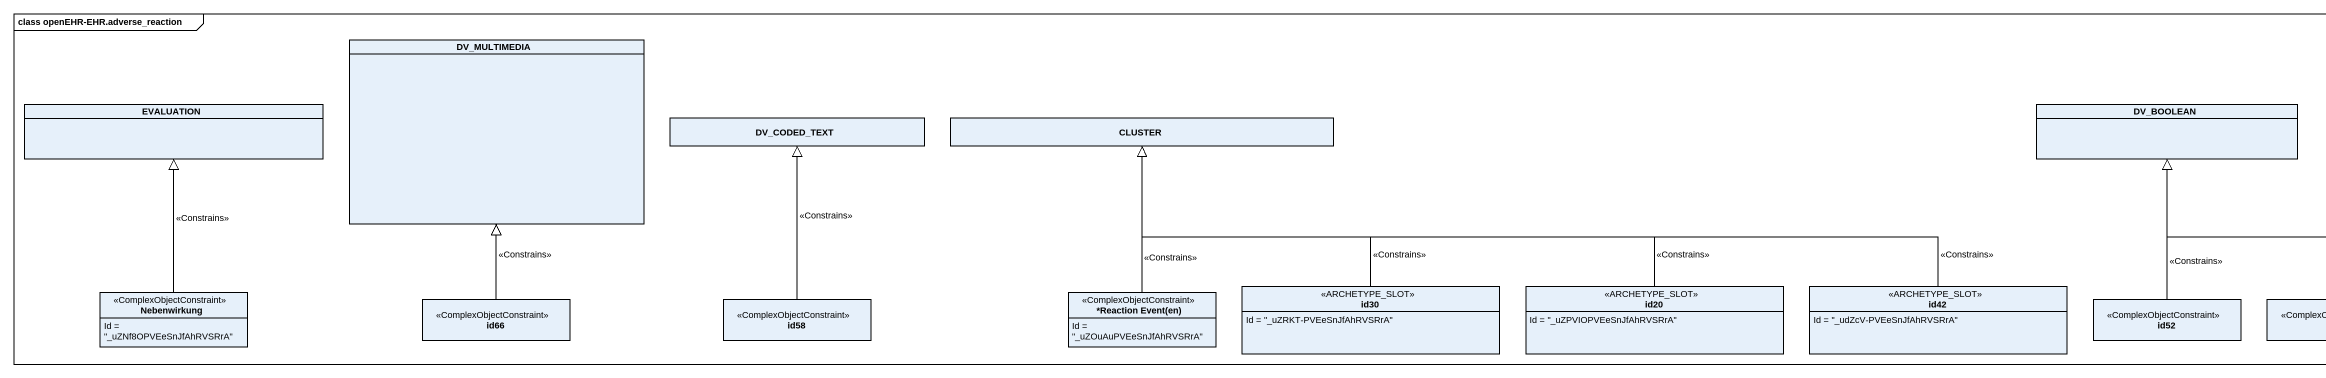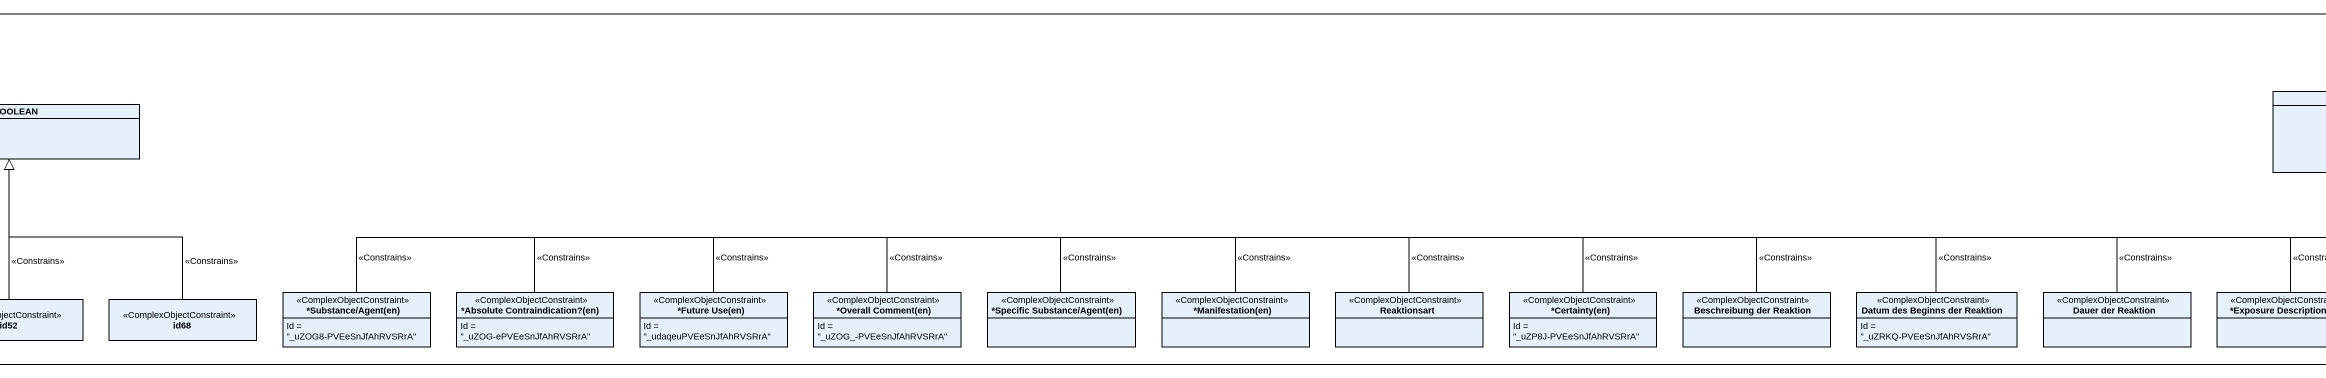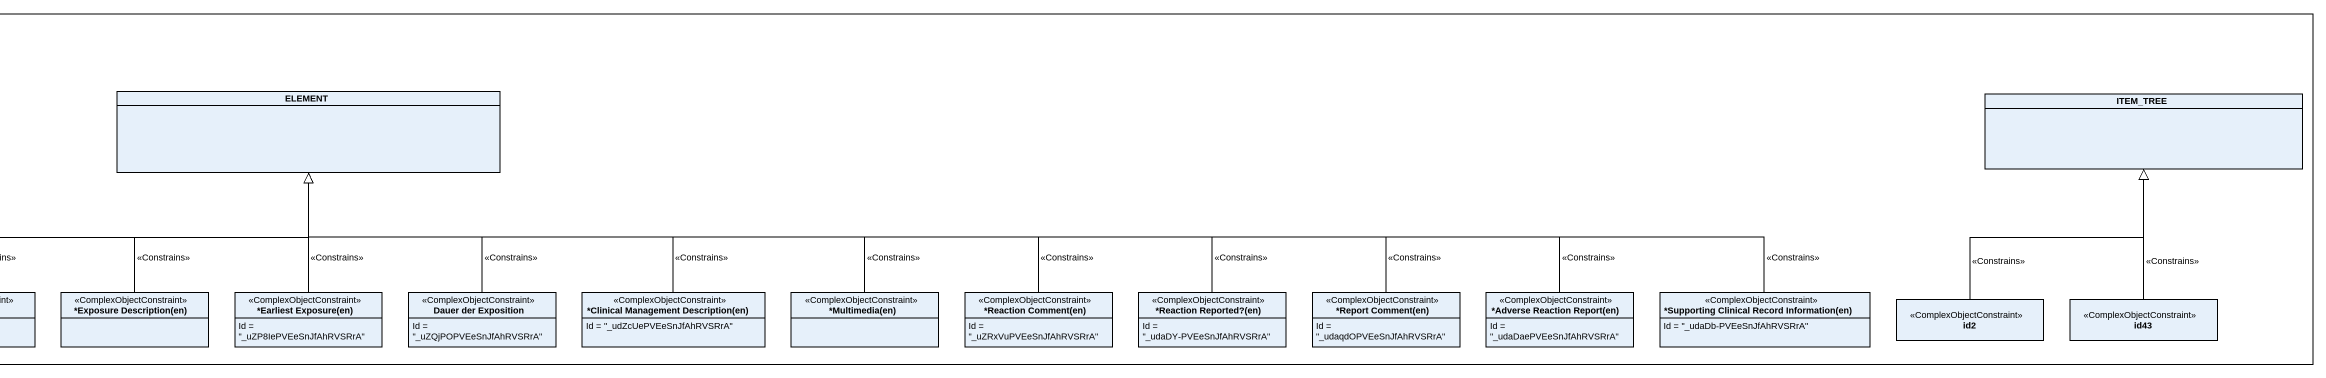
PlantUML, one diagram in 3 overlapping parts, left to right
@startuml
mainframe class openEHR-EHR.adverse_reaction
hide circle
hide empty members
class DV_MULTIMEDIA
class EVALUATION
class DV_CODED_TEXT
class CLUSTER
class DV_BOOLEAN
class ELEMENT
class ITEM_TREE
class Nebenwirkung <<ComplexObjectConstraint>> {
  Id = "_uZNf8OPVEeSnJfAhRVSRrA"
}
class id66 <<ComplexObjectConstraint>>
class id58 <<ComplexObjectConstraint>>
class "*Reaction Event(en)" as Reaction_Event_en <<ComplexObjectConstraint>> {
  Id = "_uZOuAuPVEeSnJfAhRVSRrA"
}
class id30 <<ARCHETYPE_SLOT>> {
  Id = "_uZRKT-PVEeSnJfAhRVSRrA"
}
class id20 <<ARCHETYPE_SLOT>> {
  Id = "_uZPVIOPVEeSnJfAhRVSRrA"
}
class id42 <<ARCHETYPE_SLOT>> {
  Id = "_udZcV-PVEeSnJfAhRVSRrA"
}
class id52 <<ComplexObjectConstraint>>
class id68 <<ComplexObjectConstraint>>
class "*Substance/Agent(en)" as Substance_Agent_en <<ComplexObjectConstraint>> {
  Id = "_uZOG8-PVEeSnJfAhRVSRrA"
}
class "*Absolute Contraindication?(en)" as Absolute_Contraindication_en <<ComplexObjectConstraint>> {
  Id = "_uZOG-ePVEeSnJfAhRVSRrA"
}
class "*Future Use(en)" as Future_Use_en <<ComplexObjectConstraint>> {
  Id = "_udaqeuPVEeSnJfAhRVSRrA"
}
class "*Overall Comment(en)" as Overall_Comment_en <<ComplexObjectConstraint>> {
  Id = "_uZOG_-PVEeSnJfAhRVSRrA"
}
class "*Specific Substance/Agent(en)" as Specific_Substance_Agent_en <<ComplexObjectConstraint>>
class "*Manifestation(en)" as Manifestation_en <<ComplexObjectConstraint>>
class Reaktionsart <<ComplexObjectConstraint>>
class "*Certainty(en)" as Certainty_en <<ComplexObjectConstraint>> {
  Id = "_uZP8J-PVEeSnJfAhRVSRrA"
}
class "Beschreibung der Reaktion" as Beschreibung_der_Reaktion <<ComplexObjectConstraint>>
class "Datum des Beginns der Reaktion" as Datum_des_Beginns_der <<ComplexObjectConstraint>> {
  Id = "_uZRKQ-PVEeSnJfAhRVSRrA"
}
class "Dauer der Reaktion" as Dauer_der_Reaktion <<ComplexObjectConstraint>>
class "*Exposure Description(en)" as Exposure_Description_en <<ComplexObjectConstraint>>
class "*Earliest Exposure(en)" as Earliest_Exposure_en <<ComplexObjectConstraint>> {
  Id = "_uZP8IePVEeSnJfAhRVSRrA"
}
class "Dauer der Exposition" as Dauer_der_Exposition <<ComplexObjectConstraint>> {
  Id = "_uZQjPOPVEeSnJfAhRVSRrA"
}
class "*Clinical Management Description(en)" as Clinical_Management <<ComplexObjectConstraint>> {
  Id = "_udZcUePVEeSnJfAhRVSRrA"
}
class "*Multimedia(en)" as Multimedia_en <<ComplexObjectConstraint>>
class "*Reaction Comment(en)" as Reaction_Comment_en <<ComplexObjectConstraint>> {
  Id = "_uZRxVuPVEeSnJfAhRVSRrA"
}
class "*Reaction Reported?(en)" as Reaction_Reported_en <<ComplexObjectConstraint>> {
  Id = "_udaDY-PVEeSnJfAhRVSRrA"
}
class "*Report Comment(en)" as Report_Comment_en <<ComplexObjectConstraint>> {
  Id = "_udaqdOPVEeSnJfAhRVSRrA"
}
class "*Adverse Reaction Report(en)" as Adverse_Reaction_Report_en <<ComplexObjectConstraint>> {
  Id = "_udaDaePVEeSnJfAhRVSRrA"
}
class "*Supporting Clinical Record Information(en)" as Supporting_Clinical_Record <<ComplexObjectConstraint>> {
  Id = "_udaDb-PVEeSnJfAhRVSRrA"
}
class id2 <<ComplexObjectConstraint>>
class id43 <<ComplexObjectConstraint>>
Nebenwirkung -up-|> EVALUATION : <<Constrains>>
id66 -up-|> DV_MULTIMEDIA : <<Constrains>>
id58 -up-|> DV_CODED_TEXT : <<Constrains>>
Reaction_Event_en -up-|> CLUSTER : <<Constrains>>
id30 -up-|> CLUSTER : <<Constrains>>
id20 -left-|> CLUSTER : <<Constrains>>
id42 -left-|> CLUSTER : <<Constrains>>
id52 -up-|> DV_BOOLEAN : <<Constrains>>
id68 -up-|> DV_BOOLEAN : <<Constrains>>
Substance_Agent_en -right-|> ELEMENT : <<Constrains>>
Absolute_Contraindication_en -right-|> ELEMENT : <<Constrains>>
Future_Use_en -right-|> ELEMENT : <<Constrains>>
Overall_Comment_en -right-|> ELEMENT : <<Constrains>>
Specific_Substance_Agent_en -right-|> ELEMENT : <<Constrains>>
Manifestation_en -right-|> ELEMENT : <<Constrains>>
Reaktionsart -right-|> ELEMENT : <<Constrains>>
Certainty_en -right-|> ELEMENT : <<Constrains>>
Beschreibung_der_Reaktion -right-|> ELEMENT : <<Constrains>>
Datum_des_Beginns_der -right-|> ELEMENT : <<Constrains>>
Dauer_der_Reaktion -right-|> ELEMENT : <<Constrains>>
Exposure_Description_en -up-|> ELEMENT : <<Constrains>>
Earliest_Exposure_en -up-|> ELEMENT : <<Constrains>>
Dauer_der_Exposition -up-|> ELEMENT : <<Constrains>>
Clinical_Management -left-|> ELEMENT : <<Constrains>>
Multimedia_en -left-|> ELEMENT : <<Constrains>>
Reaction_Comment_en -left-|> ELEMENT : <<Constrains>>
Reaction_Reported_en -left-|> ELEMENT : <<Constrains>>
Report_Comment_en -left-|> ELEMENT : <<Constrains>>
Adverse_Reaction_Report_en -left-|> ELEMENT : <<Constrains>>
Supporting_Clinical_Record -left-|> ELEMENT : <<Constrains>>
id2 -up-|> ITEM_TREE : <<Constrains>>
id43 -up-|> ITEM_TREE : <<Constrains>>
@enduml
